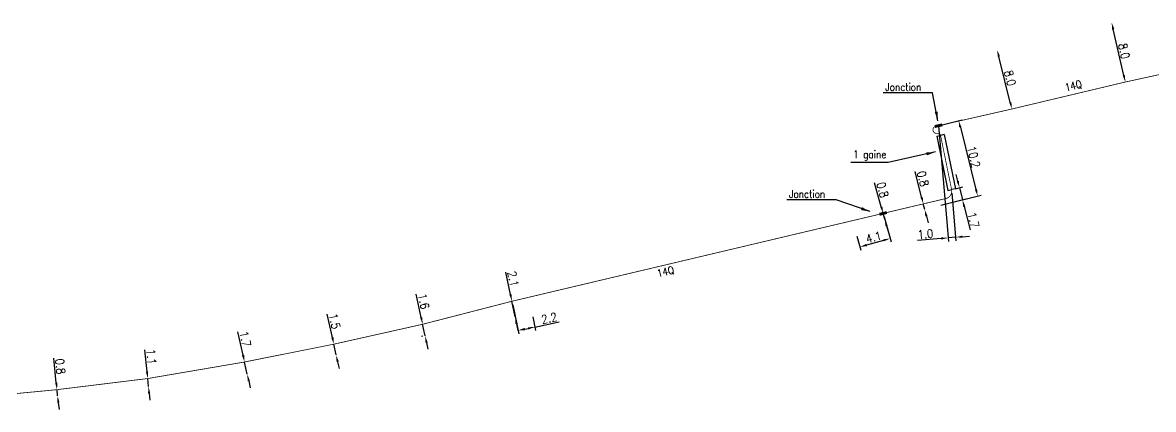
# Model space of a CAD drawing. Header units: millimetres. Extents: x 185000 to 186003, y 127000 to 128000.
# Drawn here: x 185217 to 185365.5, y 127932.9 to 127983.7 of the extents above; entities that cross this region are included whole.
import ezdxf
from ezdxf.enums import TextEntityAlignment as Align

# ---------------------------------------------------------------- set-up
doc = ezdxf.new("R2010")
doc.units = ezdxf.units.MM
doc.linetypes.add('S_ST', pattern=[14, 8, -1.5, 0, -1.5, 0, -1.5, 0, -1.5])
doc.layers.get('0').update_dxf_attribs({"linetype": 'CONTINUOUS'})
for name, color, linetype in [('S_100', 5, 'CONTINUOUS'), ('S_300', 7, 'CONTINUOUS'), ('S_400', 7, 'CONTINUOUS')]:
    doc.layers.add(name, color=color, linetype=linetype)
doc.styles.get("Standard").update_dxf_attribs({"font": 'romans.shx', "width": 0.85})
doc.dimstyles.get("Standard").update_dxf_attribs({"dimtxt": 1.5, "dimasz": 1.2, "dimexe": 0.625, "dimexo": 0.625, "dimgap": 0.25, "dimtad": 1, "dimdec": 1, "dimzin": 0, "dimdsep": 46, "dimtxsty": 'Standard', "dimcen": -0.5, "dimadec": 0, "dimazin": 0, "dimtfac": 1, "dimtdec": 1, "dimtmove": 0, "dimatfit": 3, "dimfxl": 0, "dimtolj": 1, "dimtzin": 0, "dimarcsym": 0})

# ---------------------------------------------------------------- blocks, each defined once
blk = doc.blocks.new('*D131')
at = {"layer": 'S_100', "color": 0, "linetype": 'Continuous', "lineweight": -2, "ltscale": 0.5, "transparency": 16777216}
blk.add_line((185361.57, 127976.77), (185360.18, 127982.82), dxfattribs=at)
at = {"layer": 'S_100', "color": 0, "linetype": 'Continuous', "ltscale": 0.5, "transparency": 16777216}
for points in [[(185360.33, 127982.85), (185360.03, 127982.78), (185359.98, 127983.69)], [(185361.72, 127976.81), (185361.42, 127976.74), (185361.77, 127975.9)]]:
    blk.add_solid(points, dxfattribs=at)
at = {"layer": 'S_100', "color": 0, "linetype": 'Continuous', "ltscale": 0.5, "transparency": 16777216, "insert": (185361.6, 127979.96), "char_height": 1.125, "attachment_point": 5, "rotation": 282.9556}
blk.add_mtext('\\A1;8.0', dxfattribs=at)
blk = doc.blocks.new('*D132')
at = {"layer": 'S_100', "color": 0, "linetype": 'Continuous', "lineweight": -2, "ltscale": 0.5, "transparency": 16777216}
blk.add_line((185346.67, 127973.23), (185345.16, 127979.25), dxfattribs=at)
at = {"layer": 'S_100', "color": 0, "linetype": 'Continuous', "ltscale": 0.5, "transparency": 16777216}
for points in [[(185345.31, 127979.28), (185345.02, 127979.21), (185344.95, 127980.12)], [(185346.81, 127973.27), (185346.52, 127973.2), (185346.88, 127972.36)]]:
    blk.add_solid(points, dxfattribs=at)
at = {"layer": 'S_100', "color": 0, "linetype": 'Continuous', "ltscale": 0.5, "transparency": 16777216, "insert": (185346.64, 127976.42), "char_height": 1.125, "attachment_point": 5, "rotation": 284.0186}
blk.add_mtext('\\A1;8.0', dxfattribs=at)
blk = doc.blocks.new('*D142')
at = {"layer": 'S_100', "color": 0, "linetype": 'Continuous', "lineweight": -2, "ltscale": 0.5, "transparency": 16777216}
for p, q in [((185281.34, 127946.67), (185282.13, 127942.84)), ((185283.97, 127945.07), (185284.33, 127943.29)), ((185284.24, 127943.75), (185287.45, 127944.42)), ((185282.92, 127943.48), (185283.36, 127943.57))]:
    blk.add_line(p, q, dxfattribs=at)
at = {"layer": 'S_100', "color": 0, "linetype": 'Continuous', "ltscale": 0.5, "transparency": 16777216}
for points in [[(185282.89, 127943.63), (185282.95, 127943.33), (185282.03, 127943.3)], [(185283.33, 127943.72), (185283.39, 127943.42), (185284.24, 127943.75)]]:
    blk.add_solid(points, dxfattribs=at)
at = {"layer": 'S_100', "color": 0, "linetype": 'Continuous', "ltscale": 0.5, "transparency": 16777216, "insert": (185286.13, 127944.91), "char_height": 1.125, "attachment_point": 5, "rotation": 11.7043}
blk.add_mtext('\\A1;2.2', dxfattribs=at)
blk = doc.blocks.new('*D143')
at = {"layer": 'S_100', "color": 0, "linetype": 'Continuous', "lineweight": -2, "ltscale": 0.5, "transparency": 16777216}
for p, q in [((185281.06, 127948.01), (185280.45, 127950.95)), ((185281.67, 127945.07), (185281.24, 127947.13)), ((185281.85, 127944.19), (185282.03, 127943.31))]:
    blk.add_line(p, q, dxfattribs=at)
at = {"layer": 'S_100', "color": 0, "linetype": 'Continuous', "ltscale": 0.5, "transparency": 16777216}
for points in [[(185281.21, 127948.04), (185280.91, 127947.98), (185281.24, 127947.13)], [(185282, 127944.22), (185281.7, 127944.16), (185281.67, 127945.07)]]:
    blk.add_solid(points, dxfattribs=at)
at = {"layer": 'S_100', "color": 0, "linetype": 'Continuous', "ltscale": 0.5, "transparency": 16777216, "insert": (185281.4, 127950.07), "char_height": 1.125, "attachment_point": 5, "rotation": 281.7043}
blk.add_mtext('\\A1;2.1', dxfattribs=at)
blk = doc.blocks.new('*D144')
at = {"layer": 'S_100', "color": 0, "linetype": 'Continuous', "lineweight": -2, "ltscale": 0.5, "transparency": 16777216}
for p, q in [((185269.34, 127944.99), (185268.69, 127948.06)), ((185269.84, 127942.59), (185269.52, 127944.11)), ((185269.55, 127942.53), (185269.39, 127942.49)), ((185270.03, 127941.71), (185270.22, 127940.83))]:
    blk.add_line(p, q, dxfattribs=at)
at = {"layer": 'S_100', "color": 0, "linetype": 'Continuous', "ltscale": 0.5, "transparency": 16777216}
for points in [[(185269.48, 127945.02), (185269.19, 127944.96), (185269.52, 127944.11)], [(185270.18, 127941.74), (185269.88, 127941.68), (185269.84, 127942.59)]]:
    blk.add_solid(points, dxfattribs=at)
at = {"layer": 'S_100', "color": 0, "linetype": 'Continuous', "ltscale": 0.5, "transparency": 16777216, "insert": (185269.65, 127947.12), "char_height": 1.125, "attachment_point": 5, "rotation": 281.9516}
blk.add_mtext('\\A1;1.6', dxfattribs=at)
blk = doc.blocks.new('*D145')
at = {"layer": 'S_100', "color": 0, "linetype": 'Continuous', "lineweight": -2, "ltscale": 0.5, "transparency": 16777216}
for p, q in [((185257.67, 127942.37), (185257, 127945.44)), ((185258.17, 127940.08), (185257.86, 127941.5)), ((185258.36, 127939.2), (185258.55, 127938.32))]:
    blk.add_line(p, q, dxfattribs=at)
at = {"layer": 'S_100', "color": 0, "linetype": 'Continuous', "ltscale": 0.5, "transparency": 16777216}
for points in [[(185257.82, 127942.41), (185257.52, 127942.34), (185257.86, 127941.5)], [(185258.51, 127939.23), (185258.22, 127939.17), (185258.17, 127940.08)]]:
    blk.add_solid(points, dxfattribs=at)
at = {"layer": 'S_100', "color": 0, "linetype": 'Continuous', "ltscale": 0.5, "transparency": 16777216, "insert": (185257.97, 127944.51), "char_height": 1.125, "attachment_point": 5, "rotation": 282.2795}
blk.add_mtext('\\A1;1.5', dxfattribs=at)
blk = doc.blocks.new('*D146')
at = {"layer": 'S_100', "color": 0, "linetype": 'Continuous', "lineweight": -2, "ltscale": 0.5, "transparency": 16777216}
for p, q in [((185245.95, 127940.04), (185245.27, 127943.11)), ((185246.5, 127937.55), (185246.14, 127939.16)), ((185246.69, 127936.67), (185246.89, 127935.79))]:
    blk.add_line(p, q, dxfattribs=at)
at = {"layer": 'S_100', "color": 0, "linetype": 'Continuous', "ltscale": 0.5, "transparency": 16777216}
for points in [[(185246.09, 127940.07), (185245.8, 127940.01), (185246.14, 127939.16)], [(185246.84, 127936.7), (185246.55, 127936.64), (185246.5, 127937.55)]]:
    blk.add_solid(points, dxfattribs=at)
at = {"layer": 'S_100', "color": 0, "linetype": 'Continuous', "ltscale": 0.5, "transparency": 16777216, "insert": (185246.24, 127942.18), "char_height": 1.125, "attachment_point": 5, "rotation": 282.469}
blk.add_mtext('\\A1;1.7', dxfattribs=at)
blk = doc.blocks.new('*D147')
at = {"layer": 'S_100', "color": 0, "linetype": 'Continuous', "lineweight": -2, "ltscale": 0.5, "transparency": 16777216}
for p, q in [((185233.34, 127937.89), (185233.06, 127940.74)), ((185233.53, 127935.95), (185233.43, 127936.99)), ((185233.62, 127935.05), (185233.7, 127934.16))]:
    blk.add_line(p, q, dxfattribs=at)
at = {"layer": 'S_100', "color": 0, "linetype": 'Continuous', "ltscale": 0.5, "transparency": 16777216}
for points in [[(185233.49, 127937.9), (185233.19, 127937.88), (185233.43, 127936.99)], [(185233.76, 127935.07), (185233.47, 127935.04), (185233.53, 127935.95)]]:
    blk.add_solid(points, dxfattribs=at)
at = {"layer": 'S_100', "color": 0, "linetype": 'Continuous', "ltscale": 0.5, "transparency": 16777216, "insert": (185233.9, 127939.84), "char_height": 1.125, "attachment_point": 5, "rotation": 275.5804}
blk.add_mtext('\\A1;1.1', dxfattribs=at)
blk = doc.blocks.new('*D148')
at = {"layer": 'S_100', "color": 0, "linetype": 'Continuous', "lineweight": -2, "ltscale": 0.5, "transparency": 16777216}
for p, q in [((185221.42, 127936.42), (185221.08, 127939.68)), ((185221.6, 127934.73), (185221.52, 127935.53)), ((185221.69, 127933.84), (185221.79, 127932.94))]:
    blk.add_line(p, q, dxfattribs=at)
at = {"layer": 'S_100', "color": 0, "linetype": 'Continuous', "ltscale": 0.5, "transparency": 16777216}
for points in [[(185221.57, 127936.44), (185221.27, 127936.41), (185221.52, 127935.53)], [(185221.84, 127933.85), (185221.55, 127933.82), (185221.6, 127934.73)]]:
    blk.add_solid(points, dxfattribs=at)
at = {"layer": 'S_100', "color": 0, "linetype": 'Continuous', "ltscale": 0.5, "transparency": 16777216, "insert": (185221.95, 127938.58), "char_height": 1.125, "attachment_point": 5, "rotation": 276.0302}
blk.add_mtext('\\A1;0.8', dxfattribs=at)
blk = doc.blocks.new('*D167')
at = {"layer": 'S_400', "color": 0, "linetype": 'Continuous', "lineweight": -2, "ltscale": 0.5, "transparency": 16777216}
for p, q in [((185339.01, 127961.31), (185339.53, 127955.06)), ((185338.27, 127958.1), (185338.54, 127954.98)), ((185337.6, 127955.37), (185334.47, 127955.1)), ((185339.49, 127955.53), (185338.5, 127955.44)), ((185340.39, 127955.6), (185341.29, 127955.68))]:
    blk.add_line(p, q, dxfattribs=at)
at = {"layer": 'S_400', "color": 0, "linetype": 'Continuous', "ltscale": 0.5, "transparency": 16777216}
for points in [[(185337.59, 127955.52), (185337.61, 127955.22), (185338.5, 127955.44)], [(185340.38, 127955.75), (185340.4, 127955.46), (185339.49, 127955.53)]]:
    blk.add_solid(points, dxfattribs=at)
at = {"layer": 'S_400', "color": 0, "linetype": 'Continuous', "ltscale": 0.5, "transparency": 16777216, "insert": (185335.52, 127955.95), "char_height": 1.125, "attachment_point": 5, "rotation": 4.8353}
blk.add_mtext('\\A1;1.0', dxfattribs=at)
blk = doc.blocks.new('*D168')
at = {"layer": 'S_100', "color": 0, "linetype": 'Continuous', "lineweight": -2, "ltscale": 0.5, "transparency": 16777216}
for p, q in [((185335.03, 127960.78), (185334.17, 127964.18)), ((185335.43, 127959.18), (185335.25, 127959.91)), ((185335.65, 127958.31), (185335.87, 127957.44))]:
    blk.add_line(p, q, dxfattribs=at)
at = {"layer": 'S_100', "color": 0, "linetype": 'Continuous', "ltscale": 0.5, "transparency": 16777216}
for points in [[(185335.17, 127960.82), (185334.88, 127960.75), (185335.25, 127959.91)], [(185335.79, 127958.35), (185335.5, 127958.27), (185335.43, 127959.18)]]:
    blk.add_solid(points, dxfattribs=at)
at = {"layer": 'S_100', "color": 0, "linetype": 'Continuous', "ltscale": 0.5, "transparency": 16777216, "insert": (185335.19, 127963.21), "char_height": 1.125, "attachment_point": 5, "rotation": 284.1639}
blk.add_mtext('\\A1;0.8', dxfattribs=at)
blk = doc.blocks.new('*D169')
at = {"layer": 'S_300', "color": 0, "lineweight": -2, "ltscale": 0.5, "transparency": 16777216}
for p, q in [((185330.1, 127958.21), (185331.01, 127954.91)), ((185326.54, 127955.67), (185327.06, 127953.82)), ((185330.02, 127955.12), (185327.8, 127954.51))]:
    blk.add_line(p, q, dxfattribs=at)
at = {"layer": 'S_300', "color": 0, "ltscale": 0.5, "transparency": 16777216}
for points in [[(185329.98, 127955.26), (185330.06, 127954.98), (185330.88, 127955.36)], [(185327.76, 127954.65), (185327.84, 127954.36), (185326.93, 127954.27)]]:
    blk.add_solid(points, dxfattribs=at)
at = {"layer": 'S_300', "color": 0, "ltscale": 0.5, "transparency": 16777216, "insert": (185328.73, 127955.54), "char_height": 1.125, "attachment_point": 5, "rotation": 15.4375}
blk.add_mtext('\\A1;4.1', dxfattribs=at)
blk = doc.blocks.new('*D170')
at = {"layer": 'S_300', "color": 0, "lineweight": -2, "ltscale": 0.5, "transparency": 16777216}
for p, q in [((185329.73, 127959.53), (185328.86, 127962.69)), ((185330.18, 127957.89), (185329.97, 127958.66)), ((185330.42, 127957.02), (185330.66, 127956.16))]:
    blk.add_line(p, q, dxfattribs=at)
at = {"layer": 'S_300', "color": 0, "ltscale": 0.5, "transparency": 16777216}
for points in [[(185329.88, 127959.57), (185329.59, 127959.49), (185329.97, 127958.66)], [(185330.57, 127957.06), (185330.28, 127956.98), (185330.18, 127957.89)]]:
    blk.add_solid(points, dxfattribs=at)
at = {"layer": 'S_300', "color": 0, "ltscale": 0.5, "transparency": 16777216, "insert": (185329.9, 127961.74), "char_height": 1.125, "attachment_point": 5, "rotation": 285.4375}
blk.add_mtext('\\A1;0.8', dxfattribs=at)
blk = doc.blocks.new('*D171')
at = {"layer": 'S_100', "color": 0, "linetype": 'Continuous', "lineweight": -2, "ltscale": 0.5, "transparency": 16777216}
for p, q in [((185337.71, 127970.29), (185340.34, 127970.95)), ((185340.11, 127969.96), (185342.16, 127961.81)), ((185337.56, 127959.72), (185342.84, 127961.05))]:
    blk.add_line(p, q, dxfattribs=at)
at = {"layer": 'S_100', "color": 0, "linetype": 'Continuous', "ltscale": 0.5, "transparency": 16777216}
for points in [[(185340.25, 127970), (185339.96, 127969.93), (185339.89, 127970.84)], [(185342.31, 127961.85), (185342.02, 127961.77), (185342.38, 127960.94)]]:
    blk.add_solid(points, dxfattribs=at)
at = {"layer": 'S_100', "color": 0, "linetype": 'Continuous', "ltscale": 0.5, "transparency": 16777216, "insert": (185341.86, 127966.08), "char_height": 1.125, "attachment_point": 5, "rotation": 284.1658}
blk.add_mtext('\\A1;10.2', dxfattribs=at)
blk = doc.blocks.new('*D172')
at = {"layer": 'S_400', "color": 0, "linetype": 'Continuous', "lineweight": -2, "ltscale": 0.5, "transparency": 16777216}
for p, q in [((185339.77, 127962.91), (185339.55, 127963.78)), ((185339.42, 127961.89), (185340.44, 127962.15)), ((185339.99, 127962.04), (185340.39, 127960.44)), ((185337.56, 127959.72), (185340.85, 127960.55)), ((185340.61, 127959.56), (185341.38, 127956.52))]:
    blk.add_line(p, q, dxfattribs=at)
at = {"layer": 'S_400', "color": 0, "linetype": 'Continuous', "ltscale": 0.5, "transparency": 16777216}
for points in [[(185339.91, 127962.94), (185339.62, 127962.87), (185339.99, 127962.04)], [(185340.76, 127959.6), (185340.47, 127959.53), (185340.39, 127960.44)]]:
    blk.add_solid(points, dxfattribs=at)
at = {"layer": 'S_400', "color": 0, "linetype": 'Continuous', "ltscale": 0.5, "transparency": 16777216, "insert": (185341.83, 127957.79), "char_height": 1.125, "attachment_point": 5, "rotation": 284.1658}
blk.add_mtext('\\A1;1.7', dxfattribs=at)
blk = doc.blocks.new('*D173')
at = {"layer": 'S_300', "color": 0, "lineweight": -2, "ltscale": 0.5, "transparency": 16777216}
blk.add_line((185337.25, 127970.17), (185338.27, 127958.1), dxfattribs=at)
blk = doc.blocks.new('_None')
blk = doc.blocks.new('S_300_01')
at = {"color": 0, "linetype": 'Continuous'}
blk.add_solid([(-0.5, 0.19), (-0.5, -0.19), (0.5, 0.19), (0.5, -0.19)], dxfattribs=at)
at = {"color": 0, "linetype": 'Continuous', "width": 0.75, "flags": 3}
for tag, p in [('DEF_LEG', (-0.05, -5.01)), ('DEF_COUP', (-0.05, -7.51)), ('DEF_TYPE', (-0.05, -10.01))]:
    blk.add_attdef(tag, text='', height=1.2, dxfattribs=at).set_placement(p, align=Align.MIDDLE)

msp = doc.modelspace()

# ---------------------------------------------------------------- linework, layer by layer
at = {"layer": 'S_100', "linetype": 'S_ST', "ltscale": 0.5}
msp.add_lwpolyline([(185209.72, 127934.4, 0.1, 0.1, 0), (185221.52, 127935.53, 0.1, 0.1, 0), (185233.43, 127936.99, 0.1, 0.1, 0), (185246.14, 127939.16, 0.1, 0.1, 0), (185257.86, 127941.5, 0.1, 0.1, 0), (185269.52, 127944.11, 0.1, 0.1, 0), (185281.24, 127947.13, 0.1, 0.1, 0), (185329.97, 127958.66, 0.1, 0.1, 0), (185335.25, 127959.91, 0.1, 0.1, 0), (185338.21, 127960.61, 0.1, 0.1, 0.405239), (185338.96, 127961.79, 0.1, 0.1, 0), (185337.51, 127968.9, 0.1, 0.1, 0.425492), (185337.08, 127969.17, 0.1, 0.1, -1.013316), (185336.9, 127970.09, 0.1, 0.1, 0), (185346.88, 127972.36, 0.1, 0.1, 0), (185361.77, 127975.9, 0.1, 0.1, 0), (185376.74, 127979.17, 0.1, 0.1, 0)], format="xyseb", dxfattribs=at)
at = {"layer": 'S_400', "color": 7, "linetype": 'CONTINUOUS'}
for p, q in [((185337.02, 127968.8), (185337.51, 127968.9)), ((185337.02, 127968.8), (185338.48, 127961.68)), ((185338, 127969), (185337.51, 127968.9)), ((185338, 127969), (185339.46, 127961.88)), ((185338.48, 127961.68), (185338.97, 127961.78)), ((185339.46, 127961.88), (185338.97, 127961.78))]:
    msp.add_line(p, q, dxfattribs=at)

# ---------------------------------------------------------------- block references
at = {"layer": 'S_300', "ltscale": 0.5}
for p, rotation in [((185337.25, 127970.17), 12.75574646724792), ((185329.97, 127958.66), 13.30490731698451)]:
    msp.add_blockref('S_300_01', p, dxfattribs=dict(at, rotation=rotation))

# ---------------------------------------------------------------- texts
at = {"layer": 'S_100', "linetype": 'Continuous', "width": 0.85}
for rotation, p in [(13.3737, (185354.95, 127975.37)), (13.3194, (185301.41, 127950.98))]:
    msp.add_text('14Q', height=1, rotation=rotation, dxfattribs=at).set_placement(p, align=Align.MIDDLE)
at = {"layer": 'S_300', "ltscale": 0.5, "char_height": 1, "attachment_point": 6}
for insert in [(185334.99, 127975.23), (185322.36, 127961.21)]:
    msp.add_mtext('Jonction', dxfattribs=dict(at, insert=insert))
at = {"layer": 'S_400', "ltscale": 0.5, "insert": (185330.38, 127966.25), "char_height": 1, "attachment_point": 6}
msp.add_mtext('1 gaine', dxfattribs=at)

# ---------------------------------------------------------------- dimensions: what is measured, and where the dimension line sits
at = {"layer": 'S_100', "linetype": 'Continuous', "ltscale": 0.5}
for base, p1, p2, angle, picture, middle in [((185359.98, 127983.69), (185361.77, 127975.9), (185359.98, 127983.69), 282.9556, '*D131', (185360.87, 127979.8)), ((185344.95, 127980.12), (185346.88, 127972.36), (185344.95, 127980.12), 284.0186, '*D132', (185345.92, 127976.24)), ((185342.38, 127960.94), (185337.25, 127970.17), (185337.1, 127959.6), 104.1658, '*D171', (185341.13, 127965.9)), ((185335.43, 127959.18), (185335.25, 127959.91), (185335.43, 127959.18), 104.1639, '*D168', (185334.46, 127963.03)), ((185281.67, 127945.07), (185281.24, 127947.13), (185281.67, 127945.07), 101.7043, '*D143', (185280.66, 127949.92)), ((185269.8445, 127942.5902), (185269.5235, 127944.1066), (185270.009, 127942.6251), 101.9516, '*D144', (185268.9186, 127946.9643)), ((185284.2374, 127943.7527), (185281.2408, 127947.1259), (185283.87, 127945.526), 191.7043, '*D142', (185286.2832, 127944.1766)), ((185258.17, 127940.08), (185257.86, 127941.5), (185258.17, 127940.08), 102.2795, '*D145', (185257.24, 127944.35)), ((185246.5, 127937.55), (185246.14, 127939.16), (185246.5, 127937.55), 102.469, '*D146', (185245.51, 127942.01)), ((185233.53, 127935.95), (185233.43, 127936.99), (185233.53, 127935.95), 95.5804, '*D147', (185233.16, 127939.77)), ((185221.6, 127934.73), (185221.52, 127935.53), (185221.6, 127934.73), 96.0302, '*D148', (185221.2, 127938.5))]:
    dim = msp.add_linear_dim(base=base, p1=p1, p2=p2, angle=angle, dimstyle='Standard', override={"dimscale": 0.75}, dxfattribs=at)
    dim.commit()
    dim.dimension.update_dxf_attribs({"geometry": picture, "text_midpoint": middle, "dimtype": 160})
at = {"layer": 'S_300', "ltscale": 0.5}
dim = msp.add_linear_dim(base=(185338.27, 127958.1), p1=(185337.25, 127970.17), p2=(185338.27, 127958.1), angle=94.8353, text=' ', dimstyle='Standard', override={"dimscale": 0.75, "dimblk1": 'None', "dimblk2": 'None', "dimsah": 1, "dimse1": 1, "dimse2": 1}, dxfattribs=at)
dim.commit()
dim.dimension.update_dxf_attribs({"geometry": '*D173', "text_midpoint": (185337.51, 127967.14), "dimtype": 160})
for base, p2, angle, picture, middle in [((185330.18, 127957.89), (185330.18, 127957.89), 105.4375, '*D170', (185329.18, 127961.54)), ((185326.93, 127954.27), (185326.42, 127956.12), 15.4375, '*D169', (185328.93, 127954.82))]:
    dim = msp.add_linear_dim(base=base, p1=(185329.97, 127958.66), p2=p2, angle=angle, dimstyle='Standard', override={"dimscale": 0.75}, dxfattribs=at)
    dim.commit()
    dim.dimension.update_dxf_attribs({"geometry": picture, "text_midpoint": middle, "dimtype": 160})
at = {"layer": 'S_400', "linetype": 'Continuous', "ltscale": 0.5}
for base, p2, angle, picture, middle in [((185340.39, 127960.44), (185337.1, 127959.6), 104.1658, '*D172', (185341.11, 127957.6)), ((185338.5, 127955.44), (185338.23, 127958.57), 4.8353, '*D167', (185335.59, 127955.2))]:
    dim = msp.add_linear_dim(base=base, p1=(185338.97, 127961.78), p2=p2, angle=angle, dimstyle='Standard', override={"dimscale": 0.75}, dxfattribs=at)
    dim.commit()
    dim.dimension.update_dxf_attribs({"geometry": picture, "text_midpoint": middle, "dimtype": 160})

# ---------------------------------------------------------------- leaders
at = {"layer": 'S_300', "ltscale": 0.5, "annotation_type": 0, "has_hookline": 1, "hookline_direction": 1, "text_width": 5.02}
for points in [[(185337.17, 127970.81), (185336.44, 127974.48), (185335.24, 127974.48)], [(185328.27, 127958.89), (185323.81, 127960.46), (185322.61, 127960.46)]]:
    msp.add_leader(points, dimstyle='Standard', dxfattribs=at)
at = {"layer": 'S_400', "ltscale": 0.5, "annotation_type": 0, "has_hookline": 1, "hookline_direction": 1, "text_width": 4.65}
msp.add_leader([(185336.85, 127966.73), (185330.63, 127965.34)], dimstyle='Standard', dxfattribs=at)

doc.saveas('drawing.dxf')
